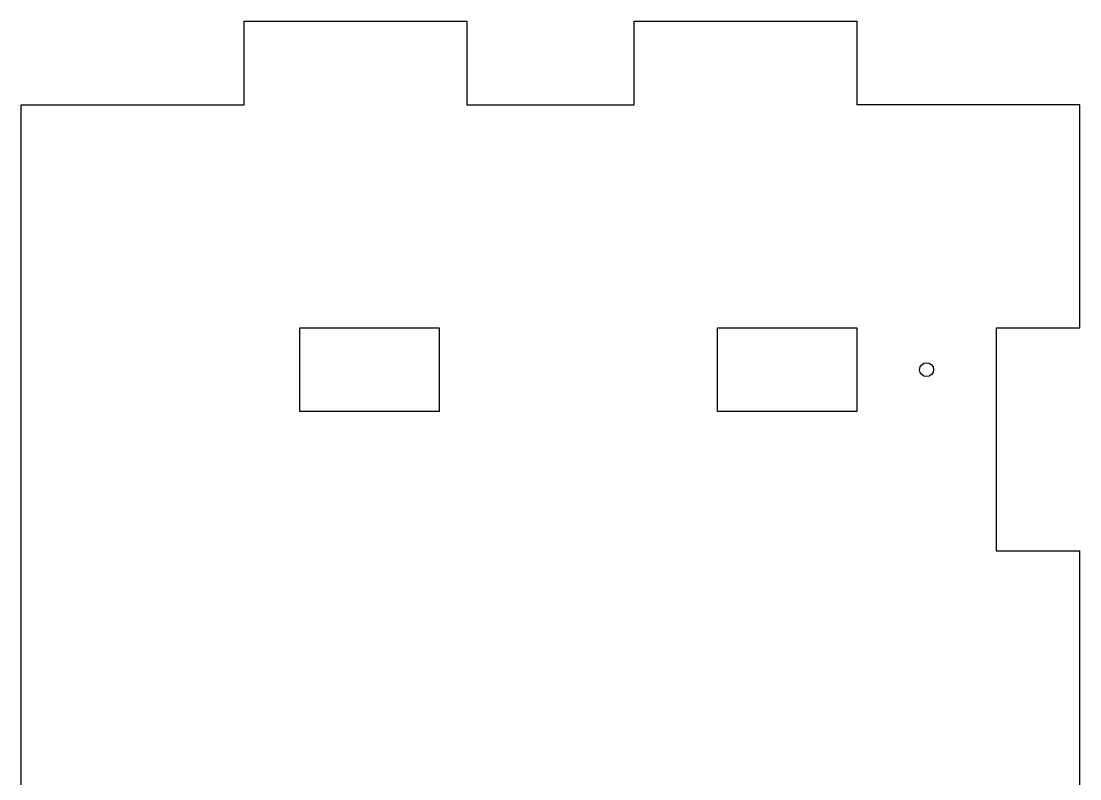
# Model space of a CAD drawing. Header units: millimetres. Extents: x -91 to 264, y -75 to 309.
# Drawn here: x -79.6 to -3.6, y 82.8 to 137.1 of the extents above; entities that cross this region are included whole.
import ezdxf

# ---------------------------------------------------------------- set-up
doc = ezdxf.new("R2010")
doc.units = ezdxf.units.MM

msp = doc.modelspace()

# ---------------------------------------------------------------- linework, layer by layer
at = {"color": 7, "linetype": 'Continuous', "lineweight": 25}
for p, q in [((-63.579, 131.125), (-63.579, 137.125)), ((-63.579, 137.125), (-47.579, 137.125)), ((-47.579, 137.125), (-47.579, 131.125)), ((-35.579, 131.125), (-35.579, 137.125)), ((-35.579, 137.125), (-19.579, 137.125)), ((-19.579, 137.125), (-19.579, 131.125)), ((-79.579, -20.875), (-79.579, 131.125)), ((-79.579, 131.125), (-63.579, 131.125)), ((-47.579, 131.125), (-35.579, 131.125)), ((-3.579, 131.125), (-19.579, 131.125)), ((-3.579, 115.125), (-3.579, 131.125)), ((-59.579, 109.125), (-59.579, 115.125)), ((-59.579, 115.125), (-49.579, 115.125)), ((-49.579, 115.125), (-49.579, 109.125)), ((-29.579, 109.125), (-29.579, 115.125)), ((-29.579, 115.125), (-19.579, 115.125)), ((-19.579, 115.125), (-19.579, 109.125)), ((-9.579, 115.125), (-3.579, 115.125)), ((-9.579, 115.125), (-9.579, 99.125)), ((-49.579, 109.125), (-59.579, 109.125)), ((-19.579, 109.125), (-29.579, 109.125)), ((-9.579, 99.125), (-3.579, 99.125)), ((-3.579, 80.458), (-3.579, 99.125))]:
    msp.add_line(p, q, dxfattribs=at)
msp.add_circle((-14.579, 112.125), 0.5, dxfattribs=at)

doc.saveas('drawing.dxf')
